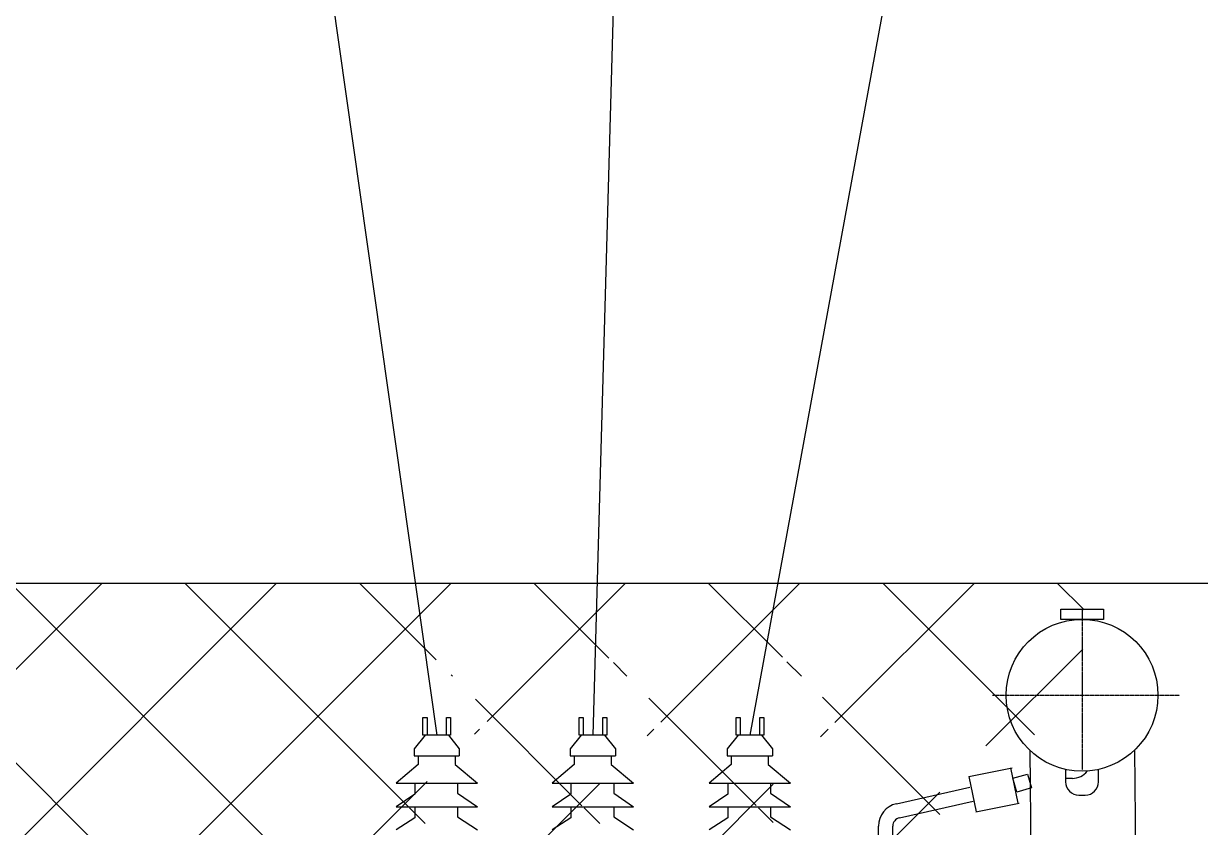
# Model space of a CAD drawing. Header units: inches. Extents: x -246336 to 136055, y -106871 to 69513.
# Drawn here: x -124045 to -122256, y 9826 to 11047 of the extents above; entities that cross this region are included whole.
import ezdxf

# ---------------------------------------------------------------- set-up
doc = ezdxf.new("R2010")
doc.units = ezdxf.units.IN
doc.header["$MEASUREMENT"] = 0
doc.linetypes.add('CENTER2', pattern=[1.125, 0.75, -0.125, 0.125, -0.125])
doc.layers.add('ve', color=43, linetype='Continuous')

# ---------------------------------------------------------------- blocks, each defined once
blk = doc.blocks.new('son binh')
at = {"layer": 've', "color": 8, "linetype": 'CENTER2', "ltscale": 0.003}
for p, q in [((36442.93565119534, -4924.24965818043), (36442.93565119534, -4948.653252195346)), ((36429.33863669325, -4937.3177404341), (36457.72830477785, -4937.3177404341))]:
    blk.add_line(p, q, dxfattribs=at)
at = {"layer": 've', "color": 8}
for p, q in [((36343.06218922441, -4943.37742627529), (36341.41360989236, -4945.452154477493)), ((36346.61695911399, -4943.37742627529), (36343.06218922441, -4943.37742627529)), ((36346.61695911399, -4943.37742627529), (36348.26553844606, -4945.452154477493)), ((36366.79129417906, -4943.37742627529), (36365.14271484701, -4945.452154477493)), ((36370.34606406865, -4943.37742627529), (36366.79129417906, -4943.37742627529)), ((36370.34606406865, -4943.37742627529), (36371.9946434007, -4945.452154477493)), ((36390.651730919, -4943.37742627529), (36389.00315158695, -4945.452154477493)), ((36394.20650080858, -4943.37742627529), (36390.651730919, -4943.37742627529)), ((36394.20650080858, -4943.37742627529), (36395.85508014065, -4945.452154477493)), ((36341.41360989236, -4945.452154477493), (36341.41360989236, -4946.52460366926)), ((36348.26553844606, -4945.452154477493), (36348.26553844606, -4946.52460366926)), ((36365.14271484701, -4945.452154477493), (36365.14271484701, -4946.52460366926)), ((36371.9946434007, -4945.452154477493), (36371.9946434007, -4946.52460366926)), ((36389.00315158695, -4945.452154477493), (36389.00315158695, -4946.52460366926)), ((36395.85508014065, -4945.452154477493), (36395.85508014065, -4946.52460366926)), ((36435.00210848993, -4945.697122191606), (36435.20210848992, -4965.339579033926)), ((36451.17799433014, -4968.018369758973), (36450.97799433014, -4945.592754355453)), ((36342.02730491357, -4947.826864018949), (36338.65198813437, -4950.661192997711)), ((36341.41360989236, -4946.52460366926), (36348.26553844606, -4946.52460366926)), ((36342.02730491357, -4946.52460366926), (36342.02730491357, -4947.826864018949)), ((36347.65184342484, -4946.52460366926), (36347.65184342484, -4947.826864018949)), ((36347.65184342484, -4947.826864018949), (36351.02716020404, -4950.661192997711)), ((36365.75640986822, -4947.826864018949), (36362.38109308902, -4950.661192997711)), ((36365.14271484701, -4946.52460366926), (36371.9946434007, -4946.52460366926)), ((36365.75640986822, -4946.52460366926), (36365.75640986822, -4947.826864018949)), ((36371.38094837949, -4946.52460366926), (36371.38094837949, -4947.826864018949)), ((36371.38094837949, -4947.826864018949), (36374.75626515869, -4950.661192997711)), ((36389.61684660817, -4947.826864018949), (36386.24152982896, -4950.661192997711)), ((36389.00315158695, -4946.52460366926), (36395.85508014065, -4946.52460366926)), ((36389.61684660817, -4946.52460366926), (36389.61684660817, -4947.826864018949)), ((36395.24138511943, -4946.52460366926), (36395.24138511943, -4947.826864018949)), ((36395.24138511943, -4947.826864018949), (36398.61670189864, -4950.661192997711)), ((36425.72578593918, -4949.652694601308), (36432.29651379956, -4948.366135512332)), ((36425.72578593918, -4949.652694601308), (36426.8134300403, -4955.01482001596)), ((36432.06034231964, -4948.367804311039), (36433.14798642076, -4953.72992972569)), ((36440.41329460098, -4948.577973811231), (36440.41329460098, -4950.449657324871)), ((36441.45760859179, -4949.953212008515), (36440.41329460098, -4949.953212008515)), ((36445.43796952034, -4950.449657324871), (36445.43796952034, -4948.582443781143)), ((36338.65198813437, -4950.661192997711), (36351.02716020404, -4950.661192997711)), ((36341.49339082886, -4950.661192997711), (36341.49339082886, -4952.327456610335)), ((36348.00778420215, -4950.661192997711), (36348.00778420215, -4952.206120862761)), ((36362.38109308902, -4950.661192997711), (36374.75626515869, -4950.661192997711)), ((36365.22249578351, -4950.661192997711), (36365.22249578351, -4952.327456610335)), ((36371.7368891568, -4950.661192997711), (36371.7368891568, -4952.206120862761)), ((36386.24152982896, -4950.661192997711), (36398.61670189864, -4950.661192997711)), ((36389.08293252344, -4950.661192997711), (36389.08293252344, -4952.327456610335)), ((36395.59732589674, -4950.661192997711), (36395.59732589674, -4952.206120862761)), ((36414.70277722787, -4953.793024026049), (36425.88824069358, -4951.258065156399)), ((36341.49339082886, -4952.327456610335), (36338.65198813437, -4954.26462193662)), ((36348.00778420215, -4952.206120862761), (36351.02716020404, -4954.26462193662)), ((36365.22249578351, -4952.327456610335), (36362.38109308902, -4954.26462193662)), ((36371.7368891568, -4952.206120862761), (36374.75626515869, -4954.26462193662)), ((36389.08293252344, -4952.327456610335), (36386.24152982896, -4954.26462193662)), ((36395.59732589674, -4952.206120862761), (36398.61670189864, -4954.26462193662)), ((36415.18451269749, -4955.918673700363), (36426.36997616321, -4953.383714830711)), ((36442.44986331171, -4952.486226035597), (36443.40140080961, -4952.486226035597)), ((36338.65198813437, -4954.26462193662), (36351.02716020404, -4954.26462193662)), ((36341.49339082886, -4954.26462193662), (36341.49339082886, -4955.916829873115)), ((36348.00778420215, -4954.26462193662), (36348.00778420215, -4955.800179402142)), ((36362.38109308902, -4954.26462193662), (36374.75626515869, -4954.26462193662)), ((36365.22249578351, -4954.26462193662), (36365.22249578351, -4955.916829873115)), ((36371.7368891568, -4954.26462193662), (36371.7368891568, -4955.800179402142)), ((36386.24152982896, -4954.26462193662), (36398.61670189864, -4954.26462193662)), ((36389.08293252344, -4954.26462193662), (36389.08293252344, -4955.916829873115)), ((36395.59732589674, -4954.26462193662), (36395.59732589674, -4955.800179402142)), ((36426.77709186704, -4955.021935088763), (36433.34781972742, -4953.735375999787)), ((36341.49339082886, -4955.916829873115), (36338.65198813437, -4957.779193209391)), ((36348.00778420215, -4955.800179402142), (36351.02716020404, -4957.779193209391)), ((36365.22249578351, -4955.916829873115), (36362.38109308902, -4957.779193209391)), ((36371.7368891568, -4955.800179402142), (36374.75626515869, -4957.779193209391)), ((36389.08293252344, -4955.916829873115), (36386.24152982896, -4957.779193209391)), ((36395.59732589674, -4955.800179402142), (36398.61670189864, -4957.779193209391)), ((36412.18626759333, -4968.041352637078), (36411.98626759333, -4957.19406350495)), ((36414.36582158454, -4968.041352637078), (36414.16582158455, -4957.19406350495))]:
    blk.add_line(p, q, dxfattribs=at)
for points in [[(36439.69708709523, -4924.24965818043), (36446.17421529544, -4924.24965818043), (36446.17421529544, -4925.778453692863), (36439.69708709523, -4925.778453692863)], [(36342.75297461277, -4940.713179844432), (36343.37140383605, -4940.713179844432), (36343.37140383605, -4943.37742627529), (36342.75297461277, -4943.37742627529)], [(36346.33986527525, -4940.713179844432), (36346.95829449852, -4940.713179844432), (36346.95829449852, -4943.37742627529), (36346.33986527525, -4943.37742627529)], [(36366.48207956742, -4940.713179844432), (36367.1005087907, -4940.713179844432), (36367.1005087907, -4943.37742627529), (36366.48207956742, -4943.37742627529)], [(36370.06897022991, -4940.713179844432), (36370.68739945318, -4940.713179844432), (36370.68739945318, -4943.37742627529), (36370.06897022991, -4943.37742627529)], [(36390.34251630736, -4940.713179844432), (36390.96094553064, -4940.713179844432), (36390.96094553064, -4943.37742627529), (36390.34251630736, -4943.37742627529)], [(36393.92940696984, -4940.713179844432), (36394.54783619312, -4940.713179844432), (36394.54783619312, -4943.37742627529), (36393.92940696984, -4943.37742627529)], [(36432.4253524983, -4949.91000625787), (36434.65933784331, -4949.287557395129), (36435.24637627073, -4951.394453756105), (36433.01239092572, -4952.016902618848)]]:
    blk.add_lwpolyline(points, close=True, dxfattribs=at)
blk.add_circle((36442.93565119534, -4937.3177404341), 11.53928674123774, dxfattribs=at)
for centre, radius, start, end in [((36441.45760859179, -4947.1020158135), 2.851196195016121, 270, 322.6961400010371), ((36442.44986331171, -4950.449657324871), 2.036568710725801, 180, 270), ((36443.40140080961, -4950.449657324871), 2.036568710725801, 270, 0), ((36415.47355397927, -4957.19406350495), 3.48728638593797, 102.7692311354829, 180), ((36415.47355397927, -4957.19406350495), 1.307732394726739, 102.7692311354829, 180)]:
    blk.add_arc(centre, radius, start, end, dxfattribs=at)

msp = doc.modelspace()

# ---------------------------------------------------------------- hatches: boundary and pattern name
h = msp.add_hatch()
h.set_pattern_fill('ANSI37', color=8, scale=1500, style=0)
h.set_pattern_definition([(45, (-513920.7846636449, 40753.8534613244), (-132.5825214724777, 132.5825214724777), []), (135, (-513920.7846636449, 40753.8534613244), (-132.5825214724777, -132.5825214724777), [])])
edge = h.paths.add_edge_path()
edge.add_spline(control_points=[(-121309.9712141554, 9552.035745255343), (-121310.5094156147, 9550.116809133833), (-121311.7825047204, 9545.577660030758), (-121316.6828355235, 9545.913764117795), (-121319.5115397789, 9546.10777939939)], knot_values=[0, 0, 0, 0, 0.5384116624309546, 1.273586331055752, 1.273586331055752, 1.273586331055752, 1.273586331055752], degree=3, periodic=0)
edge.add_spline(control_points=[(-121319.5115397789, 9546.10777939939), (-121319.5240222479, 9546.790197764567), (-121319.5440871336, 9547.887147952788), (-121319.4083111691, 9550.358768548831), (-121312.8853334268, 9548.532538059953), (-121312.8950068764, 9564.135555525063), (-121313.6188136816, 9575.280878261547), (-121314.4980848227, 9586.274966975107), (-121314.8660536313, 9590.87591603231)], knot_values=[0, 0, 0, 0, 0.2142579337166502, 0.3444079068445596, 0.6337181912046208, 1.599713380515396, 3.464227964036302, 4.806062661283232, 4.806062661283232, 4.806062661283232, 4.806062661283232], degree=3, periodic=0)
edge.add_line((-121314.8660536313, 9590.875916031728), (-121318.4388583778, 9619.225843988897))
edge.add_line((-121318.4388583777, 9619.225843988897), (-121338.1636251369, 9619.215496147299))
edge.add_line((-121338.1636251369, 9619.215496147299), (-121338.1636251369, 9194.067981795088))
edge.add_line((-121338.1636251369, 9194.06798179516), (-121489.0540277054, 9194.06798179516))
edge.add_line((-121489.0540277055, 9194.06798179516), (-121489.0319027813, 9151.894068992842))
edge.add_arc((-121617.2394093897, 9151.826809846825), 128.2075242509139, -90, 0.030058028182907037, ccw=False)
edge.add_line((-121617.2394093897, 9023.619285595923), (-121750.1340899224, 9023.619285595923))
edge.add_arc((-121750.1340899225, 9151.826809846898), 128.2075242509745, 258.9828214973839, 270, ccw=False)
edge.add_line((-121774.6349708484, 9025.982159152409), (-121772.3399628078, 8197.0795619821))
edge.add_line((-121772.3399628077, 8197.079561982173), (-120912.7389814767, 8197.079561982173))
edge.add_line((-120912.7389814768, 8197.079561982173), (-120912.7389814768, 10197.07956198217))
edge.add_line((-120912.7389814768, 10197.07956198217), (-121777.7623510883, 10197.07956198217))
edge.add_line((-121777.7623510882, 10197.07956198217), (-121777.0297130272, 9890.906367039715))
edge.add_line((-121777.0297130272, 9890.906367039715), (-121741.3980129116, 9890.906367039715))
edge.add_line((-121741.3980129117, 9890.906367039715), (-121741.3980129117, 9864.902606679825))
edge.add_line((-121741.3980129117, 9864.902606679825), (-121683.9933160107, 9864.902606679825))
edge.add_line((-121683.9933160108, 9864.902606679825), (-121683.9933160108, 9879.133777524621))
edge.add_line((-121683.9933160108, 9879.133777524621), (-121683.9933160108, 9890.835534256548))
edge.add_line((-121683.9933160108, 9890.835534256548), (-121644.3967309224, 9890.835534256548))
edge.add_line((-121644.3967309224, 9890.835534256548), (-121644.3967309224, 9929.392024458066))
edge.add_line((-121644.3967309224, 9929.392024458066), (-121638.163625137, 9877.024030413595))
edge.add_line((-121638.1636251369, 9877.024030413522), (-121338.163625137, 9768.82413413121))
edge.add_line((-121338.1636251372, 9768.82413413121), (-121338.1636251371, 9647.357900019997))
edge.add_line((-121338.1636251369, 9647.357900019997), (-121310.0212290096, 9647.372663847636))
edge.add_line((-121310.0212290096, 9647.372663847636), (-121310.0064651819, 9619.230267720268))
edge.add_line((-121310.0064651817, 9619.23026772034), (-121309.9685248813, 9546.909526184463))
h.paths.add_polyline_path([(-124487.8493212399, 10122.76358312112), (-124498.7588746515, 10122.76358312112), (-124498.7588746515, 10173.20599656639), (-124487.7254828352, 10173.20599656639), (-124487.6668721533, 10197.07956198217), (-125352.7389814768, 10197.07956198217), (-125352.7389814768, 8197.079561982173), (-124493.1386787177, 8197.079561982173), (-124492.2842267661, 8322.763583121123), (-124498.7588746515, 8322.763583121123), (-124498.7588746515, 8373.205996566394), (-124492.1445641832, 8373.205996566394), (-124490.0588619139, 9222.763583121123), (-124498.7588746515, 9222.763583121123), (-124498.7588746515, 9273.205996566394), (-124489.9350235092, 9273.205996566394)])
edge = h.paths.add_edge_path()
edge.add_line((-123750.3980185993, 9754.184210211315), (-123750.3980185993, 9763.36181319668))
edge.add_line((-123750.3980185993, 9763.361813196752), (-123750.3980185993, 9789.844183498062))
edge.add_line((-123750.3980185993, 9789.84418349799), (-123732.1418711148, 9789.84418349799))
edge.add_line((-123732.141871115, 9789.84418349799), (-123732.141871115, 9783.157891712472))
edge.add_line((-123732.141871115, 9783.157891712399), (-123452.1088114507, 9783.157891712399))
edge.add_line((-123452.1088114507, 9783.157891712399), (-123452.1088114507, 9810.16105562041))
edge.add_line((-123452.1088114507, 9810.161055620483), (-123460.9635456191, 9810.161055620483))
edge.add_line((-123460.963545619, 9810.161055620483), (-123460.963545619, 9818.020801549137))
edge.add_line((-123460.963545619, 9818.02080154921), (-123452.1088114506, 9831.77534896793))
edge.add_line((-123452.1088114507, 9831.775348967858), (-123431.8846876769, 9831.775348967858))
edge.add_line((-123431.8846876768, 9831.775348967858), (-123431.8846876768, 9855.542488146311))
edge.add_line((-123431.8846876768, 9855.542488146239), (-123463.3001963412, 9855.542488146239))
edge.add_line((-123463.300196341, 9855.542488146239), (-123431.8846876766, 9877.787505688611))
edge.add_line((-123431.8846876768, 9877.787505688684), (-123431.8846876768, 9896.36568877475))
edge.add_line((-123431.8846876768, 9896.36568877475), (-123463.3001963412, 9896.36568877475))
edge.add_line((-123463.300196341, 9896.36568877475), (-123431.8846876766, 9916.956607351894))
edge.add_line((-123431.8846876768, 9916.956607351822), (-123431.8846876768, 9935.223976790585))
edge.add_line((-123431.8846876768, 9935.223976790512), (-123463.3001963412, 9935.223976790512))
edge.add_line((-123463.300196341, 9935.223976790512), (-123431.8846876766, 9956.64193145436))
edge.add_line((-123431.8846876768, 9956.641931454433), (-123431.8846876768, 9975.06470519962))
edge.add_line((-123431.8846876768, 9975.06470519962), (-123463.3001963412, 9975.06470519962))
edge.add_line((-123463.300196341, 9975.06470519962), (-123425.981553078, 10006.40200447182))
edge.add_line((-123425.9815530782, 10006.40200447182), (-123425.9815530782, 10020.80023509865))
edge.add_line((-123425.9815530782, 10020.80023509865), (-123432.766772679, 10020.80023509865))
edge.add_line((-123432.7667726791, 10020.80023509865), (-123432.7667726791, 10032.65759588088))
edge.add_line((-123432.7667726791, 10032.65759588088), (-123417.9583035871, 10051.29397440323))
edge.add_line((-123417.958303587, 10051.29397440331), (-123417.958303587, 10085.05330133092))
edge.add_line((-123417.958303587, 10085.05330133092), (-123401.1372178627, 10085.05330133092))
edge.add_line((-123401.1372178628, 10085.05330133092), (-123424.9028369811, 10197.07956198217))
edge.add_line((-123424.9028369812, 10197.07956198217), (-124277.6449537287, 10197.07956198217))
edge.add_line((-124277.6449537287, 10197.07956198217), (-124277.5818127582, 10173.20599656639))
edge.add_line((-124277.5818127582, 10173.20599656639), (-124266.7190883019, 10173.20599656639))
edge.add_line((-124266.7190883018, 10173.20599656639), (-124266.7190883018, 10122.76358312112))
edge.add_line((-124266.7190883018, 10122.76358312112), (-124277.4484023151, 10122.76358312112))
edge.add_line((-124277.4484023151, 10122.76358312112), (-124275.2014865526, 9273.205996566394))
edge.add_line((-124275.2014865526, 9273.205996566394), (-124266.7190883018, 9273.205996566394))
edge.add_line((-124266.7190883018, 9273.205996566394), (-124266.7190883018, 9222.763583121123))
edge.add_line((-124266.7190883018, 9222.763583121123), (-124275.0680761096, 9222.763583121123))
edge.add_line((-124275.0680761095, 9222.763583121123), (-124272.8211603469, 8373.205996566394))
edge.add_line((-124272.821160347, 8373.205996566394), (-124266.7190883017, 8373.205996566394))
edge.add_line((-124266.7190883018, 8373.205996566394), (-124266.7190883018, 8322.763583121123))
edge.add_line((-124266.7190883018, 8322.763583121123), (-124273.1937361875, 8322.763583121123))
edge.add_line((-124273.1937361876, 8322.763583121123), (-124272.339284236, 8197.079561982173))
edge.add_line((-124272.3392842358, 8197.079561982173), (-123917.5311480772, 8197.079561982173))
edge.add_line((-123917.5311480772, 8197.079561982173), (-123917.5311480772, 8297.079561982173))
edge.add_line((-123917.5311480772, 8297.079561982173), (-123667.5311480772, 8297.079561982173))
edge.add_line((-123667.5311480772, 8297.079561982173), (-123667.5311480772, 8597.079561982173))
edge.add_line((-123667.5311480772, 8597.079561982173), (-123467.5311480772, 8597.0795619821))
edge.add_arc((-123467.5311480772, 8639.084999762781), 42.00543778068095, 222.9105249699814, 270, ccw=False)
edge.add_line((-123498.2966801331, 8610.485369687158), (-123538.266784337, 8610.485369687158))
edge.add_line((-123538.2667843371, 8610.485369687158), (-123538.2667843371, 8618.002061677907))
edge.add_line((-123538.2667843371, 8618.002061677907), (-123523.8080529306, 8618.002061677907))
edge.add_line((-123523.8080529305, 8618.002061677907), (-123523.8080529305, 8661.196708509087))
edge.add_line((-123523.8080529305, 8661.196708509015), (-123538.266784337, 8661.196708509015))
edge.add_line((-123538.2667843371, 8661.196708509015), (-123682.7025528934, 8666.897869640161))
edge.add_line((-123682.7025528932, 8666.897869640161), (-123682.7025528932, 8629.55179122313))
edge.add_line((-123682.7025528932, 8629.55179122313), (-123719.5960198796, 8629.55179122313))
edge.add_line((-123719.5960198797, 8629.55179122313), (-123728.6980245195, 8648.618212759102))
edge.add_line((-123728.6980245195, 8648.618212759102), (-123728.6980245195, 8668.713400499764))
edge.add_line((-123728.6980245195, 8668.713400499764), (-123728.6283797426, 8698.190909644036))
edge.add_line((-123728.6283797426, 8698.190909644036), (-123752.7225119083, 8698.190909644036))
edge.add_line((-123752.7225119083, 8698.190909644036), (-123752.7225119083, 8726.790548632925))
edge.add_line((-123752.7225119083, 8726.790548632925), (-123727.9491431291, 8726.790548632925))
edge.add_line((-123727.9491431292, 8726.790548632925), (-123727.9491431292, 8796.918880348603))
edge.add_line((-123727.9491431292, 8796.918880348603), (-123729.7469385687, 8796.918880348603))
edge.add_line((-123729.7469385688, 8796.918880348603), (-123729.7469385688, 8876.27274133556))
edge.add_line((-123729.7469385688, 8876.272741335633), (-123728.0065801184, 9754.184210211388))
edge.add_line((-123728.0065801183, 9754.184210211315), (-123750.3980185994, 9754.184210211315))
edge = h.paths.add_edge_path()
edge.add_line((-121989.9535451171, 9347.229364192244), (-122000.574583085, 9347.229364192244))
edge.add_line((-122000.5745830848, 9347.229364192244), (-122000.5745830848, 9413.885385682515))
edge.add_line((-122000.5745830848, 9413.885385682588), (-121989.768992546, 9413.885385682588))
edge.add_line((-121989.7689925462, 9413.885385682588), (-121988.6328024972, 9824.250345549444))
edge.add_line((-121988.6328024971, 9824.250345549444), (-122000.5745830849, 9824.250345549444))
edge.add_line((-122000.5745830848, 9824.250345549444), (-122000.5745830848, 9890.906367039715))
edge.add_line((-122000.5745830848, 9890.906367039715), (-121988.4482499262, 9890.906367039715))
edge.add_line((-121988.4482499263, 9890.906367039715), (-121987.7156118653, 10197.07956198217))
edge.add_line((-121987.7156118653, 10197.07956198217), (-122206.7229322108, 10197.07956198217))
edge.add_arc((-122310.3047667237, 10122.59442720569), 127.5822548150542, 0, 35.719706815356176, ccw=False)
edge.add_arc((-122310.3047667237, 10122.59442720569), 127.5822548150609, -45.81693074750228, 0, ccw=False)
edge.add_line((-122221.3859024865, 10031.10307610339), (-122221.3859024865, 9783.157891712399))
edge.add_line((-122221.3859024865, 9783.157891712399), (-122505.3319786138, 9783.157891712399))
edge.add_line((-122505.331978614, 9783.157891712399), (-122505.331978614, 9773.259852454503))
edge.add_line((-122505.331978614, 9773.259852454576), (-122505.331978614, 9763.36181319668))
edge.add_line((-122505.331978614, 9763.361813196752), (-122505.1980220051, 9763.361813196752))
edge.add_line((-122505.1980220049, 9763.361813196752), (-122505.1980220049, 9754.184210211388))
edge.add_line((-122505.1980220049, 9754.184210211315), (-122523.4541694894, 9754.184210211315))
edge.add_line((-122523.4541694894, 9754.184210211315), (-122537.113153025, 9754.184210211315))
edge.add_line((-122537.113153025, 9754.184210211315), (-122537.113153025, 8668.713400499764))
edge.add_line((-122537.113153025, 8668.713400499764), (-122538.226992755, 8668.713400499764))
edge.add_line((-122538.226992755, 8668.713400499764), (-122538.226992755, 8648.618212759102))
edge.add_line((-122538.226992755, 8648.618212759102), (-122547.3289973948, 8629.55179122313))
edge.add_line((-122547.328997395, 8629.55179122313), (-122584.2224643814, 8629.55179122313))
edge.add_line((-122584.2224643813, 8629.55179122313), (-122584.2224643813, 8668.713400499764))
edge.add_line((-122584.2224643813, 8668.713400499764), (-122726.7955118174, 8668.713400499764))
edge.add_line((-122726.7955118173, 8668.713400499764), (-122726.7955118173, 8661.196708509015))
edge.add_line((-122726.7955118173, 8661.196708509015), (-122741.2542432238, 8661.196708509015))
edge.add_line((-122741.2542432239, 8661.196708509015), (-122741.2542432239, 8618.002061677835))
edge.add_line((-122741.2542432239, 8618.002061677907), (-122726.7955118174, 8618.002061677907))
edge.add_line((-122726.7955118173, 8618.002061677907), (-122726.7955118173, 8610.485369687158))
edge.add_line((-122726.7955118173, 8610.485369687158), (-122766.7656160212, 8610.485369687158))
edge.add_arc((-122797.5311480772, 8639.084999762854), 42.00543778064718, 269.99999999990075, 317.08947502991464, ccw=False)
edge.add_line((-122797.5311480772, 8597.079561982173), (-122597.5311480772, 8597.079561982173))
edge.add_line((-122597.5311480772, 8597.079561982173), (-122597.5311480772, 8297.079561982173))
edge.add_line((-122597.5311480772, 8297.079561982173), (-122347.5311480772, 8297.079561982173))
edge.add_line((-122347.5311480772, 8297.079561982173), (-122347.5311480772, 8197.079561982173))
edge.add_line((-122347.5311480772, 8197.079561982173), (-121993.1380001458, 8197.079561982173))
edge.add_line((-121993.1380001458, 8197.079561982173), (-121989.9535451169, 9347.229364192244))
edge = h.paths.add_edge_path()
edge.add_line((-122997.5311480772, 8597.079561982173), (-122797.5311480772, 8597.0795619821))
edge.add_arc((-122797.5311480772, 8639.084999762781), 42.00543778068095, 222.9105249699814, 270, ccw=False)
edge.add_line((-122828.2966801331, 8610.485369687158), (-123436.7656160213, 8610.485369687158))
edge.add_arc((-123467.5311480772, 8639.084999762854), 42.00543778064718, 269.99999999990075, 317.08947502991464, ccw=False)
edge.add_line((-123467.5311480772, 8597.079561982173), (-123267.5311480772, 8597.079561982173))
edge.add_line((-123267.5311480772, 8597.079561982173), (-123267.5311480772, 8297.079561982173))
edge.add_line((-123267.5311480772, 8297.079561982173), (-122997.5311480772, 8297.079561982173))
edge.add_line((-122997.5311480772, 8297.079561982173), (-122997.5311480772, 8597.079561982173))
edge = h.paths.add_edge_path()
edge.add_arc((-122310.3047667237, 10122.59442720569), 127.5822548150609, 144.2802931846439, 180, ccw=False)
edge.add_line((-122413.8866012362, 10197.07956198217), (-122838.8294814928, 10197.07956198217))
edge.add_line((-122838.8294814928, 10197.07956198217), (-122868.7220939806, 10055.596492201))
edge.add_line((-122868.7220939805, 10055.596492201), (-122852.1343683715, 10055.596492201))
edge.add_line((-122852.1343683717, 10055.596492201), (-122852.1343683717, 10085.05330133092))
edge.add_line((-122852.1343683717, 10085.05330133092), (-122845.2968058327, 10085.05330133092))
edge.add_line((-122845.2968058325, 10085.05330133092), (-122845.2968058325, 10050.84703499037))
edge.add_line((-122845.2968058325, 10050.84703499037), (-122830.8434748633, 10032.65759588088))
edge.add_line((-122830.8434748633, 10032.65759588088), (-122830.8434748633, 10020.80023509865))
edge.add_line((-122830.8434748633, 10020.80023509865), (-122837.6286944642, 10006.40200447182))
edge.add_line((-122837.6286944642, 10006.40200447182), (-122800.3100512011, 9975.06470519962))
edge.add_line((-122800.3100512011, 9975.06470519962), (-122833.6932929123, 9975.06470519962))
edge.add_line((-122833.6932929121, 9975.06470519962), (-122833.6932929121, 9957.983460494434))
edge.add_line((-122833.6932929121, 9957.983460494506), (-122800.310051201, 9935.223976790585))
edge.add_line((-122800.3100512011, 9935.223976790512), (-122833.6932929123, 9935.223976790512))
edge.add_line((-122833.6932929121, 9935.223976790512), (-122833.6932929121, 9918.246334389987))
edge.add_line((-122833.6932929121, 9918.24633439006), (-122800.310051201, 9896.365688774677))
edge.add_line((-122800.3100512011, 9896.36568877475), (-122833.6932929123, 9896.36568877475))
edge.add_line((-122833.6932929121, 9896.36568877475), (-122833.6932929121, 9879.180838408793))
edge.add_line((-122833.6932929121, 9879.18083840872), (-122800.310051201, 9855.542488146311))
edge.add_line((-122800.3100512011, 9855.542488146239), (-122833.6932929123, 9855.542488146239))
edge.add_line((-122833.6932929121, 9855.542488146239), (-122833.6932929121, 9810.16105562041))
edge.add_line((-122833.6932929121, 9810.161055620483), (-122914.1364826724, 9810.161055620483))
edge.add_line((-122914.1364826725, 9810.161055620483), (-122914.1364826725, 9789.84418349799))
edge.add_line((-122914.1364826725, 9789.84418349799), (-122892.9566106995, 9789.84418349799))
edge.add_line((-122892.9566106994, 9789.84418349799), (-122822.9423299732, 9788.636479262132))
edge.add_line((-122822.9423299732, 9788.636479262132), (-122822.9423299732, 9789.84418349799))
edge.add_line((-122822.9423299732, 9789.84418349799), (-122804.6861824887, 9789.84418349799))
edge.add_line((-122804.6861824887, 9789.84418349799), (-122739.3177071143, 9788.384131511848))
edge.add_line((-122739.3177071144, 9788.384131511775), (-122739.3177071144, 9789.844183497917))
edge.add_line((-122739.3177071144, 9789.84418349799), (-122721.0615596297, 9789.84418349799))
edge.add_line((-122721.0615596296, 9789.84418349799), (-122652.5958686372, 9787.722167661705))
edge.add_line((-122652.5958686373, 9787.722167661632), (-122652.5958686373, 9789.844183497917))
edge.add_line((-122652.5958686373, 9789.84418349799), (-122652.4916135907, 9902.835080734949))
edge.add_arc((-122613.9349965067, 9902.835080577279), 38.55661708395928, 102.7692311353909, 179.9999997656997, ccw=False)
edge.add_line((-122622.4569648143, 9940.438122703126), (-122497.0618624116, 9968.856384317478))
edge.add_line((-122497.0618624117, 9968.85638431755), (-122500.5828544149, 9986.215004371043))
edge.add_line((-122500.5828544151, 9986.215004371115), (-122430.4497126179, 9999.947186396457))
edge.add_line((-122430.4497126176, 9999.947186396384), (-122427.0563727647, 9983.21789613823))
edge.add_line((-122427.056372765, 9983.217896138303), (-122398.0206966356, 9991.308022434823))
edge.add_line((-122398.0206966356, 9991.308022434823), (-122398.0206966356, 10029.94915002768))
edge.add_arc((-122310.3047667237, 10122.59442720569), 127.5822548150566, 179.9999999999837, 226.5655279171378, ccw=False)
h.paths.add_polyline_path([(-122905.7186280957, 9975.06470519962), (-122937.1341367601, 9975.06470519962), (-122899.8154934971, 10006.40200447182), (-122899.8154934971, 10020.80023509865), (-122906.600713098, 10020.80023509865), (-122906.600713098, 10032.65759588088), (-122888.3734627364, 10055.596492201), (-122891.7922440059, 10055.596492201), (-122891.7922440059, 10085.05330133092), (-122884.954681467, 10085.05330133092), (-122884.954681467, 10055.596492201), (-122868.7220939805, 10055.596492201), (-122838.8294814928, 10197.07956198217), (-123132.5276362556, 10197.07956198217), (-123132.5311480772, 10055.596492201), (-123115.9434224681, 10055.596492201), (-123115.9434224681, 10085.05330133092), (-123109.105859929, 10085.05330133092), (-123109.105859929, 10050.84703499037), (-123094.65252896, 10032.65759588088), (-123094.65252896, 10020.80023509865), (-123101.4377485607, 10020.80023509865), (-123101.4377485607, 10006.40200447182), (-123064.1191052976, 9975.06470519962), (-123097.5023470086, 9975.06470519962), (-123097.5023470086, 9957.983460494506), (-123064.1191052976, 9935.223976790512), (-123097.5023470086, 9935.223976790512), (-123097.5023470086, 9918.24633439006), (-123064.1191052976, 9896.36568877475), (-123097.5023470086, 9896.36568877475), (-123097.5023470086, 9879.18083840872), (-123064.1191052976, 9855.542488146239), (-123097.5023470086, 9855.542488146239), (-123097.5023470086, 9818.02080154921), (-123089.3985177907, 9818.02080154921), (-123089.3985177907, 9831.775348967858), (-123077.5922485937, 9831.775348967858), (-123077.5922485937, 9818.02080154921), (-123068.7375144251, 9818.02080154921), (-123068.7375144251, 9810.161055620483), (-123077.5922485937, 9810.161055620483), (-123077.5922485937, 9789.84418349799), (-123067.9488773874, 9789.84418349799), (-123067.9488773874, 9783.157891712399), (-122996.385988852, 9783.157891712399), (-122996.385988852, 9789.84418349799), (-122978.1298413675, 9789.84418349799), (-122978.1298413675, 9783.157891712399), (-122925.9427518696, 9783.157891712399), (-122925.9427518696, 9810.161055620483), (-122934.7974860379, 9810.161055620483), (-122934.7974860379, 9818.02080154921), (-122925.9427518696, 9818.02080154921), (-122925.9427518696, 9831.775348967858), (-122914.1364826725, 9831.775348967858), (-122914.1364826725, 9818.02080154921), (-122905.7186280957, 9818.02080154921), (-122905.7186280957, 9855.542488146239), (-122937.1341367601, 9855.542488146239), (-122905.7186280957, 9877.787505688684), (-122905.7186280957, 9896.36568877475), (-122937.1341367601, 9896.36568877475), (-122905.7186280957, 9916.956607351822), (-122905.7186280957, 9935.223976790512), (-122937.1341367601, 9935.223976790512), (-122905.7186280957, 9956.641931454433)])
h.paths.add_polyline_path([(-123163.6245475938, 10006.40200447182), (-123163.6245475938, 10020.80023509865), (-123170.4097671944, 10020.80023509865), (-123170.4097671944, 10032.65759588088), (-123152.1825168331, 10055.596492201), (-123155.6012981024, 10055.596492201), (-123155.6012981024, 10085.05330133092), (-123148.7637355635, 10085.05330133092), (-123148.7637355635, 10055.596492201), (-123132.5311480772, 10055.596492201), (-123132.5276362556, 10197.07956198217), (-123424.9028369812, 10197.07956198217), (-123394.8881535616, 10055.596492201), (-123378.3004279525, 10055.596492201), (-123378.3004279525, 10085.05330133092), (-123371.4628654136, 10085.05330133092), (-123371.4628654136, 10050.84703499037), (-123357.0095344444, 10032.65759588088), (-123357.0095344444, 10020.80023509865), (-123363.7947540453, 10020.80023509865), (-123363.7947540453, 10006.40200447182), (-123326.4761107822, 9975.06470519962), (-123359.8593524932, 9975.06470519962), (-123359.8593524932, 9957.983460494506), (-123326.4761107822, 9935.223976790512), (-123359.8593524932, 9935.223976790512), (-123359.8593524932, 9918.24633439006), (-123326.4761107822, 9896.36568877475), (-123359.8593524932, 9896.36568877475), (-123359.8593524932, 9879.18083840872), (-123326.4761107822, 9855.542488146239), (-123359.8593524932, 9855.542488146239), (-123359.8593524932, 9818.02080154921), (-123351.7555232751, 9818.02080154921), (-123351.7555232751, 9831.775348967858), (-123339.9492540781, 9831.775348967858), (-123339.9492540781, 9818.02080154921), (-123331.0945199097, 9818.02080154921), (-123331.0945199097, 9810.161055620483), (-123339.9492540781, 9810.161055620483), (-123339.9492540781, 9789.84418349799), (-123332.7601620196, 9789.84418349799), (-123332.7601620196, 9783.157891712399), (-123262.7458812934, 9783.157891712399), (-123262.7458812934, 9789.84418349799), (-123244.4897338089, 9789.84418349799), (-123244.4897338089, 9783.157891712399), (-123189.751805966, 9783.157891712399), (-123189.751805966, 9810.161055620483), (-123198.6065401344, 9810.161055620483), (-123198.6065401344, 9818.02080154921), (-123189.751805966, 9818.02080154921), (-123189.751805966, 9831.775348967858), (-123177.945536769, 9831.775348967858), (-123177.945536769, 9818.02080154921), (-123169.5276821922, 9818.02080154921), (-123169.5276821922, 9855.542488146239), (-123200.9431908568, 9855.542488146239), (-123169.5276821922, 9877.787505688684), (-123169.5276821922, 9896.36568877475), (-123200.9431908568, 9896.36568877475), (-123169.5276821922, 9916.956607351822), (-123169.5276821922, 9935.223976790512), (-123200.9431908568, 9935.223976790512), (-123169.5276821922, 9956.641931454433), (-123169.5276821922, 9975.06470519962), (-123200.9431908568, 9975.06470519962)])
h.paths.add_polyline_path([(-121720.616299656, 8504.321027754995), (-120912.7389814768, 8504.321027754995), (-120912.7389814768, 8751.556186220769), (-120912.7389814768, 8504.321027754995), (-121114.7083110216, 8499.61090013232), (-121316.6776405664, 8504.321027754995), (-121773.1902286513, 8504.17546470555)], flags=16)
h.paths.add_polyline_path([(-124870.4904151759, 9445.390704235251), (-124870.4904151759, 9950.4793809064), (-125158.9897330476, 9950.4793809064), (-125158.9897330476, 9445.390704235251)], flags=16)
h.paths.add_polyline_path([(-123918.4250783918, 8202.359234560645), (-123918.4250783918, 8598.675742064079), (-124206.9243962637, 8598.675742064079), (-124206.9243962637, 8202.359234560645)], flags=16)
h.paths.add_polyline_path([(-122012.9232632199, 8438.56660154568), (-122012.9232632199, 8943.655278216902), (-122301.4225810915, 8943.655278216902), (-122301.4225810915, 8438.56660154568)], flags=16)
h.paths.add_polyline_path([(-122238.0342157867, 9173.56660154568), (-122537.113153025, 9426.110939881255), (-122523.4541694894, 9754.184210211315), (-122363.3589405504, 9783.157891712399), (-122221.3859024865, 9783.157891712399), (-122283.8110885338, 9725.05515324643), (-122363.3589405504, 9783.157891712399), (-122526.5335336586, 9678.655278216902), (-122526.5335336586, 9173.56660154568)], flags=16)

# ---------------------------------------------------------------- linework, layer by layer
at = {"color": 1}
for p, q in [((-123732.4916473042, 12192.91658423586), (-123417.2502274585, 9965.965541544065)), ((-122532.491647304, 12192.91658423586), (-122941.3548105125, 9965.965541544065)), ((-123132.4916473042, 11646.99021093649), (-123179.9591779118, 9965.965541544065))]:
    msp.add_line(p, q, dxfattribs=at)
at = {"color": 3}
msp.add_line((-124277.6449537285, 10197.07956198217), (-122206.7229322107, 10197.07956198217), dxfattribs=at)

# ---------------------------------------------------------------- block references
at = {"xscale": 10, "yscale": 10, "zscale": 10}
msp.add_blockref('son binh', (-486865.6459691504, 59399.73980429691), dxfattribs=at)

doc.saveas('drawing.dxf')
